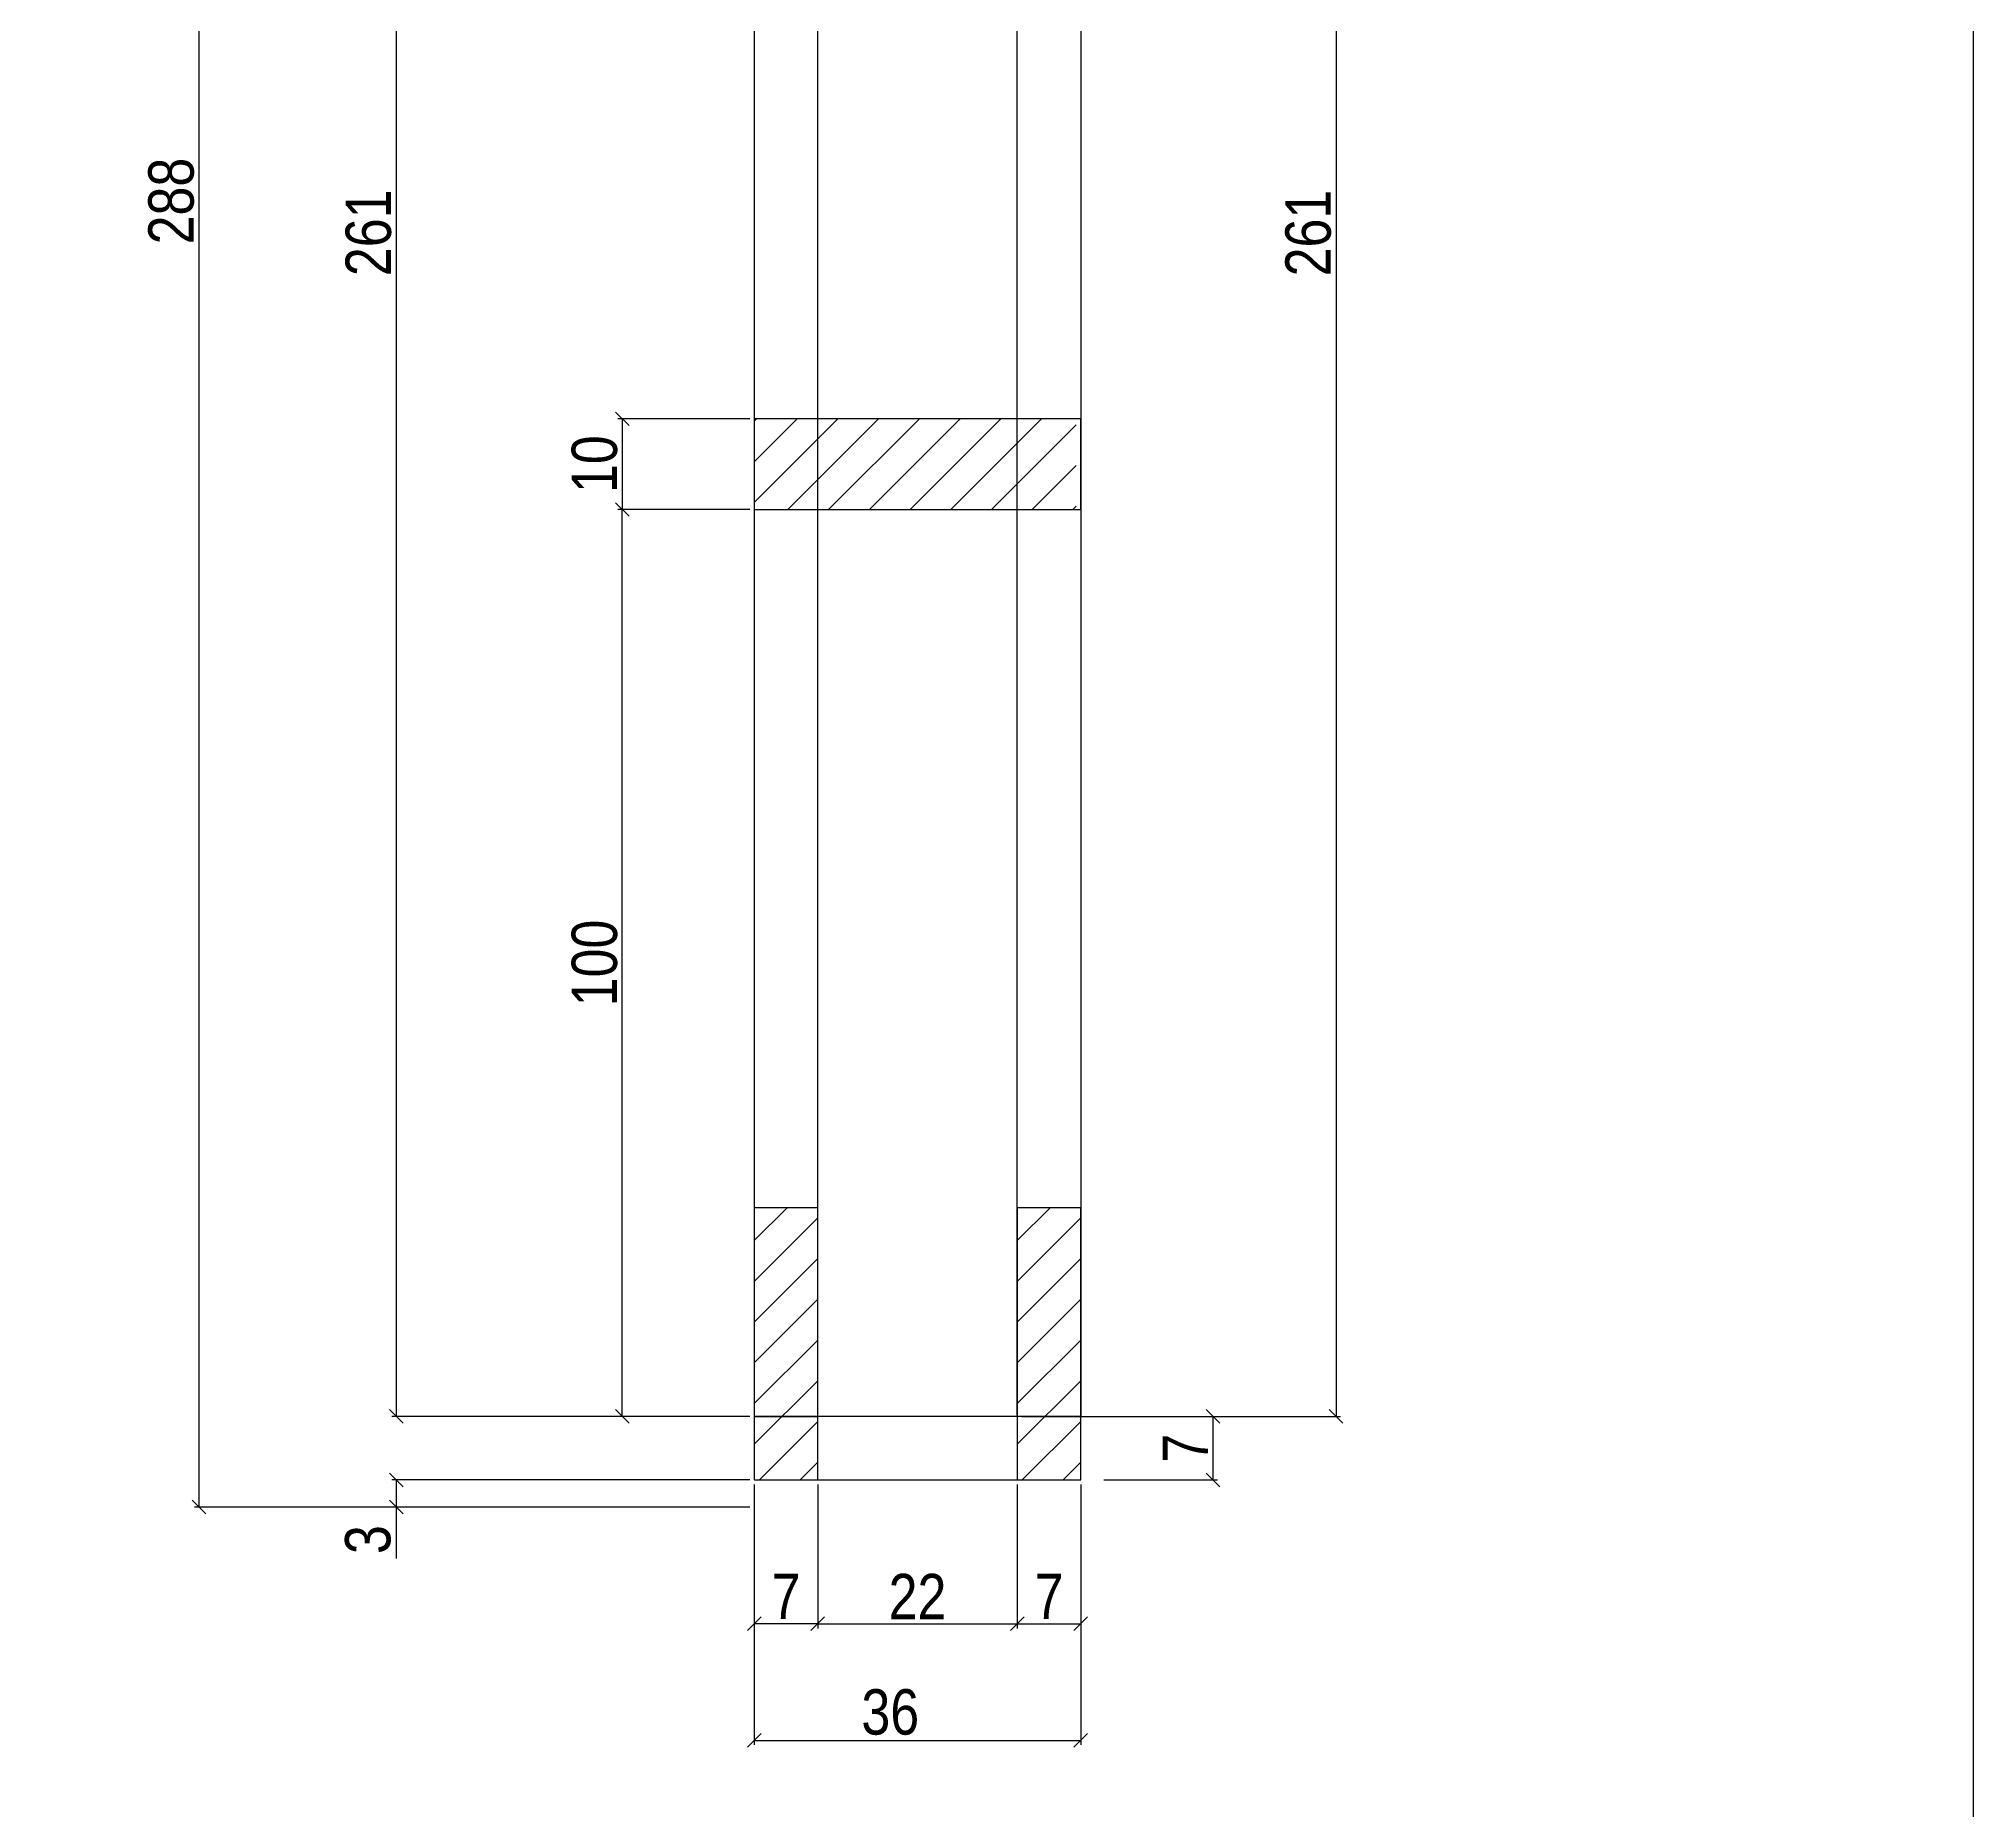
# Model space of a CAD drawing. Extents: x 17311 to 161354, y 153625 to 209880.
# Drawn here: x 21319 to 21745.7, y 205593.1 to 205983.6 of the extents above; entities that cross this region are included whole.
import ezdxf

# ---------------------------------------------------------------- set-up
doc = ezdxf.new("R2010")
doc.units = 0
doc.layers.get('0').update_dxf_attribs({"linetype": 'CONTINUOUS'})
doc.layers.get('DEFPOINTS').update_dxf_attribs({"linetype": 'CONTINUOUS'})
for name, color, linetype in [('COTA', 241, 'CONTINUOUS'), ('detalhes', 4, 'CONTINUOUS'), ('Painéis', 200, 'CONTINUOUS'), ('SARR_7x7', 40, 'CONTINUOUS'), ('VIGAS', 3, 'CONTINUOUS')]:
    doc.layers.add(name, color=color, linetype=linetype)
doc.styles.add('COTA TECNICA 2X', font='techl___.ttf', dxfattribs={"height": 10})
doc.dimstyles.new('SECAO', dxfattribs={"dimscale": 0.333333, "dimtxt": 5, "dimasz": 9, "dimexe": 3, "dimexo": 3, "dimgap": 3, "dimtad": 1, "dimdec": 1, "dimlfac": 0.5, "dimzin": 12, "dimdsep": 46, "dimtxsty": 'COTA TECNICA 2X', "dimblk1": 'OBLIQUE', "dimblk2": 'OBLIQUE', "dimsah": 1, "dimcen": 0.9, "dimclrd": 4, "dimclre": 4, "dimclrt": 240, "dimadec": 1, "dimazin": 3, "dimtfac": 1, "dimtdec": 1, "dimtmove": 0, "dimatfit": 3, "dimfxl": 1, "dimtolj": 1, "dimtzin": 12, "dimarcsym": 0})

# ---------------------------------------------------------------- blocks, each defined once
blk = doc.blocks.new('_Oblique')
at = {"color": 0, "linetype": 'ByBlock', "lineweight": -2}
blk.add_line((-0.5, -0.5), (0.5, 0.5), dxfattribs=at)
blk = doc.blocks.new('*D4153')
at = {"layer": 'DEFPOINTS', "color": 0, "transparency": 16777216}
for p in [(21476.86, 206201.85), (21397.9, 205679.77), (21476.86, 205679.77)]:
    blk.add_point(p, dxfattribs=at)
at = {"layer": 'detalhes', "color": 4, "lineweight": -2, "transparency": 16777216}
for p, q in [((21475.86, 206201.85), (21396.9, 206201.85)), ((21397.9, 206201.85), (21397.9, 205679.77)), ((21475.86, 205679.77), (21396.9, 205679.77))]:
    blk.add_line(p, q, dxfattribs=at)
at = {"layer": 'detalhes', "color": 4, "lineweight": -2, "transparency": 16777216, "xscale": 3, "yscale": 3, "zscale": 3}
for p, rotation in [((21397.9, 206201.85), 90), ((21397.9, 205679.77), 270)]:
    blk.add_blockref('_Oblique', p, dxfattribs=dict(at, rotation=rotation))
at = {"layer": 'detalhes', "color": 240, "transparency": 16777216, "insert": (21391.8, 205940.81), "char_height": 10, "attachment_point": 5, "rotation": 90, "style": 'COTA TECNICA 2X'}
blk.add_mtext('\\A1;261', dxfattribs=at)
blk = doc.blocks.new('*D4154')
at = {"layer": 'DEFPOINTS', "color": 0, "transparency": 16777216}
for p in [(21476.86, 205665.77), (21548.86, 205665.77), (21548.86, 205608.31)]:
    blk.add_point(p, dxfattribs=at)
at = {"layer": 'detalhes', "color": 4, "lineweight": -2, "transparency": 16777216}
for p, q in [((21476.86, 205664.77), (21476.86, 205607.31)), ((21548.86, 205664.77), (21548.86, 205607.31)), ((21476.86, 205608.31), (21548.86, 205608.31))]:
    blk.add_line(p, q, dxfattribs=at)
at = {"layer": 'detalhes', "color": 4, "lineweight": -2, "transparency": 16777216, "xscale": 3, "yscale": 3, "zscale": 3, "rotation": 180}
blk.add_blockref('_Oblique', (21476.86, 205608.31), dxfattribs=at)
at = {"layer": 'detalhes', "color": 4, "lineweight": -2, "transparency": 16777216, "xscale": 3, "yscale": 3, "zscale": 3}
blk.add_blockref('_Oblique', (21548.86, 205608.31), dxfattribs=at)
at = {"layer": 'detalhes', "color": 240, "transparency": 16777216, "insert": (21506.86, 205614.53), "char_height": 10, "attachment_point": 5, "style": 'COTA TECNICA 2X'}
blk.add_mtext('\\A1;36', dxfattribs=at)
blk = doc.blocks.new('*D4155')
at = {"layer": 'DEFPOINTS', "color": 0, "transparency": 16777216}
for p in [(21490.86, 205665.77), (21534.86, 205665.77), (21534.86, 205634.03)]:
    blk.add_point(p, dxfattribs=at)
at = {"layer": 'detalhes', "color": 4, "lineweight": -2, "transparency": 16777216}
for p, q in [((21490.86, 205664.77), (21490.86, 205633.03)), ((21534.86, 205664.77), (21534.86, 205633.03)), ((21490.86, 205634.03), (21534.86, 205634.03))]:
    blk.add_line(p, q, dxfattribs=at)
at = {"layer": 'detalhes', "color": 4, "lineweight": -2, "transparency": 16777216, "xscale": 3, "yscale": 3, "zscale": 3, "rotation": 180}
blk.add_blockref('_Oblique', (21490.86, 205634.03), dxfattribs=at)
at = {"layer": 'detalhes', "color": 4, "lineweight": -2, "transparency": 16777216, "xscale": 3, "yscale": 3, "zscale": 3}
blk.add_blockref('_Oblique', (21534.86, 205634.03), dxfattribs=at)
at = {"layer": 'detalhes', "color": 240, "transparency": 16777216, "insert": (21512.86, 205640.03), "char_height": 10, "attachment_point": 5, "style": 'COTA TECNICA 2X'}
blk.add_mtext('\\A1;22', dxfattribs=at)
blk = doc.blocks.new('*D4156')
at = {"layer": 'DEFPOINTS', "color": 0, "transparency": 16777216}
for p in [(21534.86, 205634.03), (21548.86, 205634.03), (21548.86, 205634.03)]:
    blk.add_point(p, dxfattribs=at)
at = {"layer": 'detalhes', "color": 4, "lineweight": -2, "transparency": 16777216}
blk.add_line((21534.86, 205634.03), (21548.86, 205634.03), dxfattribs=at)
at = {"layer": 'detalhes', "color": 4, "lineweight": -2, "transparency": 16777216, "xscale": 3, "yscale": 3, "zscale": 3, "rotation": 180}
blk.add_blockref('_Oblique', (21534.86, 205634.03), dxfattribs=at)
at = {"layer": 'detalhes', "color": 4, "lineweight": -2, "transparency": 16777216, "xscale": 3, "yscale": 3, "zscale": 3}
blk.add_blockref('_Oblique', (21548.86, 205634.03), dxfattribs=at)
at = {"layer": 'detalhes', "color": 240, "transparency": 16777216, "insert": (21541.86, 205640.1), "char_height": 10, "attachment_point": 5, "style": 'COTA TECNICA 2X'}
blk.add_mtext('\\A1;7', dxfattribs=at)
blk = doc.blocks.new('*D4157')
at = {"layer": 'DEFPOINTS', "color": 0, "transparency": 16777216}
for p in [(21476.86, 205634.03), (21476.86, 205634.03), (21490.86, 205634.03)]:
    blk.add_point(p, dxfattribs=at)
at = {"layer": 'detalhes', "color": 4, "lineweight": -2, "transparency": 16777216}
blk.add_line((21490.86, 205634.03), (21476.86, 205634.03), dxfattribs=at)
at = {"layer": 'detalhes', "color": 4, "lineweight": -2, "transparency": 16777216, "xscale": 3, "yscale": 3, "zscale": 3, "rotation": 180}
blk.add_blockref('_Oblique', (21476.86, 205634.03), dxfattribs=at)
at = {"layer": 'detalhes', "color": 4, "lineweight": -2, "transparency": 16777216, "xscale": 3, "yscale": 3, "zscale": 3}
blk.add_blockref('_Oblique', (21490.86, 205634.03), dxfattribs=at)
at = {"layer": 'detalhes', "color": 240, "transparency": 16777216, "insert": (21483.86, 205640.1), "char_height": 10, "attachment_point": 5, "style": 'COTA TECNICA 2X'}
blk.add_mtext('\\A1;7', dxfattribs=at)
blk = doc.blocks.new('*D4158')
at = {"layer": 'DEFPOINTS', "color": 0, "transparency": 16777216}
for p in [(21476.86, 205899.78), (21447.76, 205879.78), (21476.86, 205879.78)]:
    blk.add_point(p, dxfattribs=at)
at = {"layer": 'detalhes', "color": 4, "lineweight": -2, "transparency": 16777216}
for p, q in [((21475.86, 205899.78), (21446.76, 205899.78)), ((21447.76, 205899.78), (21447.76, 205879.78)), ((21475.86, 205879.78), (21446.76, 205879.78))]:
    blk.add_line(p, q, dxfattribs=at)
at = {"layer": 'detalhes', "color": 4, "lineweight": -2, "transparency": 16777216, "xscale": 3, "yscale": 3, "zscale": 3}
for p, rotation in [((21447.76, 205899.78), 90), ((21447.76, 205879.78), 270)]:
    blk.add_blockref('_Oblique', p, dxfattribs=dict(at, rotation=rotation))
at = {"layer": 'detalhes', "color": 240, "transparency": 16777216, "insert": (21441.66, 205889.78), "char_height": 10, "attachment_point": 5, "rotation": 90, "style": 'COTA TECNICA 2X'}
blk.add_mtext('\\A1;10', dxfattribs=at)
blk = doc.blocks.new('*D4161')
at = {"layer": 'DEFPOINTS', "color": 0, "transparency": 16777216}
for p in [(21416.38, 206235.86), (21354.4, 205659.77), (21476.86, 205659.77)]:
    blk.add_point(p, dxfattribs=at)
at = {"layer": 'detalhes', "color": 4, "lineweight": -2, "transparency": 16777216}
for p, q in [((21415.38, 206235.86), (21353.4, 206235.86)), ((21354.4, 206235.86), (21354.4, 205659.77)), ((21475.86, 205659.77), (21353.4, 205659.77))]:
    blk.add_line(p, q, dxfattribs=at)
at = {"layer": 'detalhes', "color": 4, "lineweight": -2, "transparency": 16777216, "xscale": 3, "yscale": 3, "zscale": 3}
for p, rotation in [((21354.4, 206235.86), 90), ((21354.4, 205659.77), 270)]:
    blk.add_blockref('_Oblique', p, dxfattribs=dict(at, rotation=rotation))
at = {"layer": 'detalhes', "color": 240, "transparency": 16777216, "insert": (21348.3, 205947.81), "char_height": 10, "attachment_point": 5, "rotation": 90, "style": 'COTA TECNICA 2X'}
blk.add_mtext('\\A1;288', dxfattribs=at)
blk = doc.blocks.new('*D4162')
at = {"layer": 'DEFPOINTS', "color": 0, "transparency": 16777216}
for p in [(21476.86, 205665.77), (21397.9, 205659.77), (21476.86, 205659.77)]:
    blk.add_point(p, dxfattribs=at)
at = {"layer": 'detalhes', "color": 4, "lineweight": -2, "transparency": 16777216}
for p, q in [((21475.86, 205665.77), (21396.9, 205665.77)), ((21397.9, 205665.77), (21397.9, 205659.77)), ((21475.86, 205659.77), (21396.9, 205659.77)), ((21397.9, 205659.77), (21397.9, 205648.44))]:
    blk.add_line(p, q, dxfattribs=at)
at = {"layer": 'detalhes', "color": 4, "lineweight": -2, "transparency": 16777216, "xscale": 3, "yscale": 3, "zscale": 3}
for p, rotation in [((21397.9, 205665.77), 90), ((21397.9, 205659.77), 270)]:
    blk.add_blockref('_Oblique', p, dxfattribs=dict(at, rotation=rotation))
at = {"layer": 'detalhes', "color": 240, "transparency": 16777216, "insert": (21391.68, 205652.6), "char_height": 10, "attachment_point": 5, "rotation": 90, "style": 'COTA TECNICA 2X'}
blk.add_mtext('\\A1;3', dxfattribs=at)
blk = doc.blocks.new('*D4165')
at = {"layer": 'DEFPOINTS', "color": 0, "transparency": 16777216}
for p in [(21447.76, 205879.78), (21476.86, 205879.78), (21475.86, 205679.77)]:
    blk.add_point(p, dxfattribs=at)
at = {"layer": 'detalhes', "color": 4, "lineweight": -2, "transparency": 16777216}
for p, q in [((21475.86, 205879.78), (21446.76, 205879.78)), ((21447.76, 205679.77), (21447.76, 205879.78)), ((21474.86, 205679.77), (21446.76, 205679.77))]:
    blk.add_line(p, q, dxfattribs=at)
at = {"layer": 'detalhes', "color": 4, "lineweight": -2, "transparency": 16777216, "xscale": 3, "yscale": 3, "zscale": 3}
for p, rotation in [((21447.76, 205879.78), 90), ((21447.76, 205679.77), 270)]:
    blk.add_blockref('_Oblique', p, dxfattribs=dict(at, rotation=rotation))
at = {"layer": 'detalhes', "color": 240, "transparency": 16777216, "insert": (21441.66, 205779.77), "char_height": 10, "attachment_point": 5, "rotation": 90, "style": 'COTA TECNICA 2X'}
blk.add_mtext('\\A1;100', dxfattribs=at)
blk = doc.blocks.new('*D4168')
at = {"layer": 'DEFPOINTS', "color": 0, "transparency": 16777216}
for p in [(21549.86, 206201.73), (21549.86, 205679.77), (21605.16, 205679.77)]:
    blk.add_point(p, dxfattribs=at)
at = {"layer": 'detalhes', "color": 4, "lineweight": -2, "transparency": 16777216}
for p, q in [((21550.86, 206201.73), (21606.16, 206201.73)), ((21605.16, 206201.73), (21605.16, 205679.77)), ((21550.86, 205679.77), (21606.16, 205679.77))]:
    blk.add_line(p, q, dxfattribs=at)
at = {"layer": 'detalhes', "color": 4, "lineweight": -2, "transparency": 16777216, "xscale": 3, "yscale": 3, "zscale": 3}
for p, rotation in [((21605.16, 206201.73), 90), ((21605.16, 205679.77), 270)]:
    blk.add_blockref('_Oblique', p, dxfattribs=dict(at, rotation=rotation))
at = {"layer": 'detalhes', "color": 240, "transparency": 16777216, "insert": (21599.06, 205940.75), "char_height": 10, "attachment_point": 5, "rotation": 90, "style": 'COTA TECNICA 2X'}
blk.add_mtext('\\A1;261', dxfattribs=at)
blk = doc.blocks.new('*D4169')
at = {"layer": 'DEFPOINTS', "color": 0, "transparency": 16777216}
for p in [(21534.86, 205679.77), (21552.92, 205665.77), (21578.01, 205665.77)]:
    blk.add_point(p, dxfattribs=at)
at = {"layer": 'detalhes', "color": 4, "lineweight": -2, "transparency": 16777216}
for p, q in [((21535.86, 205679.77), (21579.01, 205679.77)), ((21578.01, 205679.77), (21578.01, 205665.77)), ((21553.92, 205665.77), (21579.01, 205665.77))]:
    blk.add_line(p, q, dxfattribs=at)
at = {"layer": 'detalhes', "color": 4, "lineweight": -2, "transparency": 16777216, "xscale": 3, "yscale": 3, "zscale": 3}
for p, rotation in [((21578.01, 205679.77), 90), ((21578.01, 205665.77), 270)]:
    blk.add_blockref('_Oblique', p, dxfattribs=dict(at, rotation=rotation))
at = {"layer": 'detalhes', "color": 240, "transparency": 16777216, "insert": (21571.94, 205672.77), "char_height": 10, "attachment_point": 5, "rotation": 90, "style": 'COTA TECNICA 2X'}
blk.add_mtext('\\A1;7', dxfattribs=at)

msp = doc.modelspace()

# ---------------------------------------------------------------- hatches: boundary and pattern name
at = {"layer": 'COTA'}
h = msp.add_hatch(dxfattribs=at)
h.set_pattern_fill('ANSI31', color=256, scale=2, style=0)
h.set_pattern_definition([(45, (-4660.7414, 8606.99), (-4.49012806, 4.49012806), [])])
h.paths.add_polyline_path([(21547.86, 205899.78), (21476.86, 205899.78), (21476.86, 205879.78), (21547.86, 205879.78)])
h = msp.add_hatch(dxfattribs=at)
h.set_pattern_fill('ANSI31', color=256, scale=2, style=0)
h.set_pattern_definition([(45, (1632.644, 199856.575), (-4.490128, 4.490128), [])])
h.paths.add_polyline_path([(21476.86, 205665.77), (21490.86, 205665.77), (21490.86, 205725.77), (21476.86, 205725.77)])
h = msp.add_hatch(dxfattribs=at)
h.set_pattern_fill('ANSI31', color=256, scale=2, style=0)
h.set_pattern_definition([(45, (1690.644, 199856.575), (-4.490128, 4.490128), [])])
h.paths.add_polyline_path([(21534.86, 205665.77), (21548.86, 205665.77), (21548.86, 205725.77), (21534.86, 205725.77)])

# ---------------------------------------------------------------- linework, layer by layer
at = {"linetype": 'Continuous'}
msp.add_lwpolyline([(21498.86, 205665.77), (21548.86, 205665.77), (21548.86, 205679.77), (21476.86, 205679.77), (21476.86, 205665.77), (21498.86, 205665.77)], dxfattribs=at)
at = {"layer": 'Painéis'}
msp.add_lwpolyline([(21476.86, 205879.78), (21548.86, 205879.78), (21548.86, 205899.78), (21476.86, 205899.78), (21476.86, 205879.78)], dxfattribs=at)
for points in [[(21476.86, 205665.77), (21490.86, 205665.77), (21490.86, 205725.77), (21476.86, 205725.77)], [(21534.86, 205665.77), (21548.86, 205665.77), (21548.86, 205725.77), (21534.86, 205725.77)]]:
    msp.add_lwpolyline(points, close=True, dxfattribs=at)
at = {"layer": 'SARR_7x7', "linetype": 'Continuous'}
for points in [[(21476.86, 205679.77), (21490.86, 205679.77), (21490.86, 206201.95), (21476.86, 206201.95)], [(21548.86, 205679.77), (21534.86, 205679.77), (21534.86, 206201.73), (21548.86, 206201.73)]]:
    msp.add_lwpolyline(points, close=True, dxfattribs=at)
at = {"layer": 'VIGAS', "color": 5}
msp.add_lwpolyline([(21745.71, 205447.06), (21148.9, 205447.06), (21148.9, 206411.85), (21745.71, 206411.85)], close=True, dxfattribs=at)

# ---------------------------------------------------------------- dimensions: what is measured, and where the dimension line sits
at = {"layer": 'detalhes', "color": 3}
for base, p1, p2, picture, middle in [((21354.4, 205659.77), (21416.38, 206235.86), (21476.86, 205659.77), '*D4161', (21348.3, 205947.81)), ((21397.9, 205679.77), (21476.86, 206201.85), (21476.86, 205679.77), '*D4153', (21391.8, 205940.81)), ((21605.16, 205679.77), (21549.86, 206201.73), (21549.86, 205679.77), '*D4168', (21599.06, 205940.75)), ((21447.76, 205879.78), (21476.86, 205899.78), (21476.86, 205879.78), '*D4158', (21441.66, 205889.78)), ((21447.76, 205879.78), (21475.86, 205679.77), (21476.86, 205879.78), '*D4165', (21441.66, 205779.77)), ((21578.01, 205665.77), (21534.86, 205679.77), (21552.92, 205665.77), '*D4169', (21571.94, 205672.77)), ((21397.9, 205659.77), (21476.86, 205665.77), (21476.86, 205659.77), '*D4162', (21391.68, 205652.6))]:
    dim = msp.add_linear_dim(base=base, p1=p1, p2=p2, angle=90, dimstyle='SECAO', dxfattribs=at)
    dim.commit()
    dim.dimension.update_dxf_attribs({"geometry": picture, "text_midpoint": middle})
for base, p1, p2, picture, middle in [((21548.86, 205608.31), (21476.86, 205665.77), (21548.86, 205665.77), '*D4154', (21506.86, 205608.31)), ((21534.86, 205634.03), (21490.86, 205665.77), (21534.86, 205665.77), '*D4155', (21512.86, 205634.03)), ((21548.86, 205634.03), (21534.86, 205634.03), (21548.86, 205634.03), '*D4156', (21541.86, 205634.03))]:
    dim = msp.add_linear_dim(base=base, p1=p1, p2=p2, dimstyle='SECAO', dxfattribs=at)
    dim.commit()
    dim.dimension.update_dxf_attribs({"geometry": picture, "text_midpoint": middle, "dimtype": 160})
dim = msp.add_linear_dim(base=(21476.86, 205634.03), p1=(21490.86, 205634.03), p2=(21476.86, 205634.03), dimstyle='SECAO', dxfattribs=at)
dim.commit()
dim.dimension.update_dxf_attribs({"geometry": '*D4157', "text_midpoint": (21483.86, 205640.1)})

doc.saveas('drawing.dxf')
